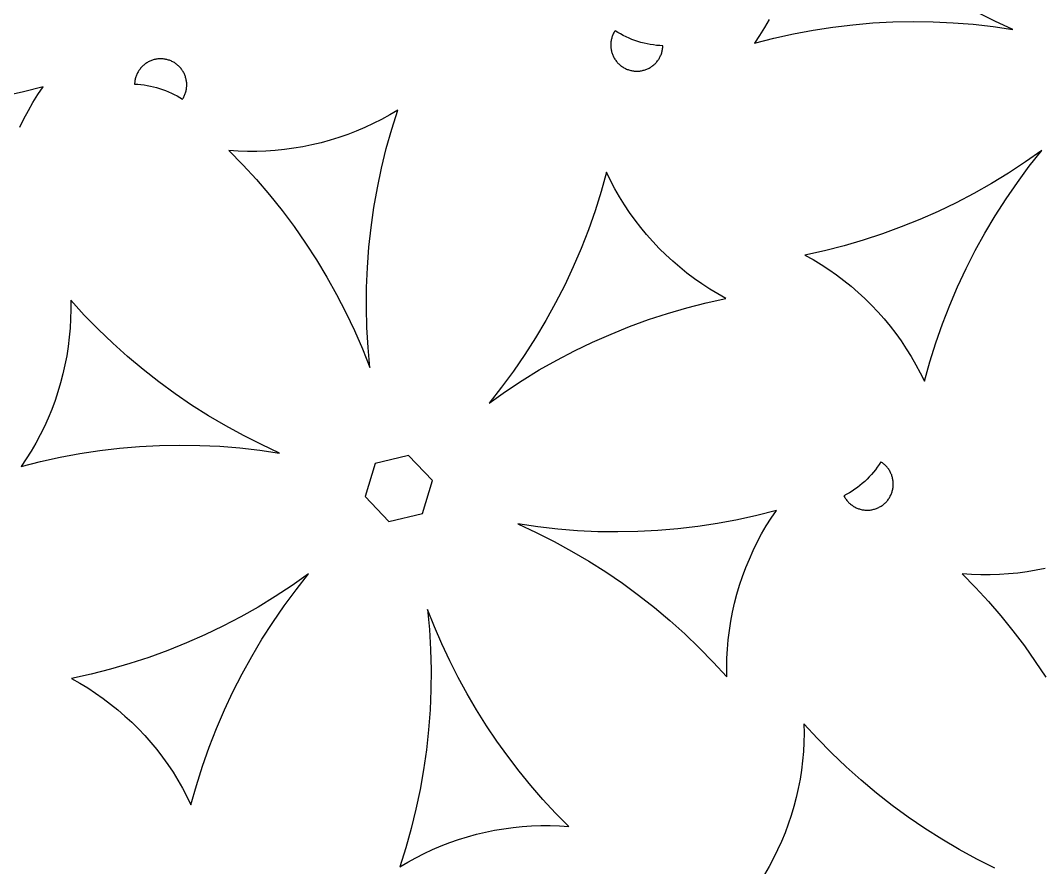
# Model space of a CAD drawing. Header units: millimetres. Extents: x 673 to 1358, y 599 to 1000.
# Drawn here: x 1140.5 to 1258, y 781.1 to 878.3 of the extents above; entities that cross this region are included whole.
import ezdxf

# ---------------------------------------------------------------- set-up
doc = ezdxf.new("R2010")
doc.units = ezdxf.units.MM
doc.layers.add('Layer 01', color=12, linetype='Continuous', true_color=0xde0000)

msp = doc.modelspace()

# ---------------------------------------------------------------- linework, layer by layer
at = {"layer": 'Layer 01'}
for p, q in [((1252.39, 878.22), (1250.33, 879.26)), ((1225.96, 877.48), (1225.4, 876.58)), ((1226.5, 878.4), (1225.96, 877.48)), ((1231.55, 877.18), (1233.82, 877.53)), ((1233.82, 877.53), (1236.11, 877.8)), ((1236.11, 877.8), (1238.41, 878)), ((1238.41, 878), (1240.71, 878.12)), ((1240.71, 878.12), (1243.01, 878.17)), ((1243.01, 878.17), (1245.31, 878.14)), ((1245.31, 878.14), (1247.61, 878.03)), ((1247.61, 878.03), (1249.91, 877.85)), ((1249.91, 877.85), (1252.2, 877.59)), ((1252.2, 877.59), (1254.48, 877.25)), ((1254.48, 877.25), (1252.39, 878.22)), ((1208.42, 876.26), (1208.39, 876.16)), ((1208.45, 876.36), (1208.42, 876.26)), ((1208.48, 876.46), (1208.45, 876.36)), ((1208.51, 876.56), (1208.48, 876.46)), ((1208.55, 876.65), (1208.51, 876.56)), ((1208.6, 876.75), (1208.55, 876.65)), ((1208.64, 876.84), (1208.6, 876.75)), ((1208.69, 876.93), (1208.64, 876.84)), ((1208.75, 877.02), (1208.69, 876.93)), ((1208.8, 877.11), (1208.75, 877.02)), ((1209.11, 876.92), (1208.8, 877.11)), ((1209.43, 876.74), (1209.11, 876.92)), ((1209.75, 876.57), (1209.43, 876.74)), ((1210.08, 876.41), (1209.75, 876.57)), ((1210.41, 876.26), (1210.08, 876.41)), ((1210.74, 876.12), (1210.41, 876.26)), ((1225.4, 876.58), (1224.8, 875.69)), ((1224.8, 875.69), (1227.03, 876.26)), ((1227.03, 876.26), (1229.28, 876.76)), ((1229.28, 876.76), (1231.55, 877.18)), ((1208.32, 875.75), (1208.31, 875.64)), ((1208.31, 875.64), (1208.31, 875.54)), ((1208.31, 875.54), (1208.31, 875.44)), ((1208.31, 875.44), (1208.31, 875.33)), ((1208.31, 875.33), (1208.32, 875.23)), ((1208.33, 875.85), (1208.32, 875.75)), ((1208.32, 875.23), (1208.33, 875.12)), ((1208.35, 875.96), (1208.33, 875.85)), ((1208.33, 875.12), (1208.34, 875.02)), ((1208.34, 875.02), (1208.36, 874.92)), ((1208.37, 876.06), (1208.35, 875.96)), ((1208.39, 876.16), (1208.37, 876.06)), ((1211.09, 875.99), (1210.74, 876.12)), ((1211.43, 875.88), (1211.09, 875.99)), ((1211.78, 875.77), (1211.43, 875.88)), ((1212.13, 875.68), (1211.78, 875.77)), ((1212.49, 875.6), (1212.13, 875.68)), ((1212.85, 875.53), (1212.49, 875.6)), ((1213.21, 875.48), (1212.85, 875.53)), ((1213.57, 875.43), (1213.21, 875.48)), ((1213.93, 875.4), (1213.57, 875.43)), ((1214.3, 875.38), (1213.93, 875.4)), ((1214.25, 874.96), (1214.27, 875.07)), ((1214.27, 875.07), (1214.28, 875.17)), ((1214.28, 875.17), (1214.29, 875.27)), ((1214.29, 875.27), (1214.3, 875.38)), ((1156.1, 873.84), (1156, 873.82)), ((1156.2, 873.86), (1156.1, 873.84)), ((1156.31, 873.87), (1156.2, 873.86)), ((1156.41, 873.88), (1156.31, 873.87)), ((1156.51, 873.89), (1156.41, 873.88)), ((1156.62, 873.89), (1156.51, 873.89)), ((1156.72, 873.89), (1156.62, 873.89)), ((1156.83, 873.88), (1156.72, 873.89)), ((1156.93, 873.88), (1156.83, 873.88)), ((1157.03, 873.86), (1156.93, 873.88)), ((1157.14, 873.85), (1157.03, 873.86)), ((1157.24, 873.83), (1157.14, 873.85)), ((1157.34, 873.81), (1157.24, 873.83)), ((1208.36, 874.92), (1208.38, 874.82)), ((1208.38, 874.82), (1208.41, 874.71)), ((1208.41, 874.71), (1208.43, 874.61)), ((1208.43, 874.61), (1208.47, 874.51)), ((1208.47, 874.51), (1208.5, 874.42)), ((1208.5, 874.42), (1208.54, 874.32)), ((1208.54, 874.32), (1208.58, 874.22)), ((1208.58, 874.22), (1208.63, 874.13)), ((1208.63, 874.13), (1208.67, 874.04)), ((1208.67, 874.04), (1208.72, 873.95)), ((1208.72, 873.95), (1208.78, 873.86)), ((1208.78, 873.86), (1208.84, 873.77)), ((1213.79, 873.81), (1213.85, 873.9)), ((1213.85, 873.9), (1213.9, 873.99)), ((1213.9, 873.99), (1213.95, 874.08)), ((1213.95, 874.08), (1214, 874.17)), ((1214, 874.17), (1214.04, 874.27)), ((1214.04, 874.27), (1214.08, 874.36)), ((1214.08, 874.36), (1214.12, 874.46)), ((1214.12, 874.46), (1214.16, 874.56)), ((1214.16, 874.56), (1214.18, 874.66)), ((1214.18, 874.66), (1214.21, 874.76)), ((1214.21, 874.76), (1214.23, 874.86)), ((1214.23, 874.86), (1214.25, 874.96)), ((1154.27, 872.72), (1154.21, 872.64)), ((1154.34, 872.81), (1154.27, 872.72)), ((1154.4, 872.89), (1154.34, 872.81)), ((1154.47, 872.96), (1154.4, 872.89)), ((1154.55, 873.04), (1154.47, 872.96)), ((1154.62, 873.11), (1154.55, 873.04)), ((1154.7, 873.18), (1154.62, 873.11)), ((1154.78, 873.24), (1154.7, 873.18)), ((1154.87, 873.31), (1154.78, 873.24)), ((1154.95, 873.37), (1154.87, 873.31)), ((1155.04, 873.42), (1154.95, 873.37)), ((1155.13, 873.48), (1155.04, 873.42)), ((1155.22, 873.53), (1155.13, 873.48)), ((1155.31, 873.58), (1155.22, 873.53)), ((1155.4, 873.62), (1155.31, 873.58)), ((1155.5, 873.66), (1155.4, 873.62)), ((1155.6, 873.7), (1155.5, 873.66)), ((1155.7, 873.74), (1155.6, 873.7)), ((1155.79, 873.77), (1155.7, 873.74)), ((1155.9, 873.8), (1155.79, 873.77)), ((1156, 873.82), (1155.9, 873.8)), ((1157.44, 873.78), (1157.34, 873.81)), ((1157.54, 873.75), (1157.44, 873.78)), ((1157.64, 873.72), (1157.54, 873.75)), ((1157.74, 873.68), (1157.64, 873.72)), ((1157.84, 873.64), (1157.74, 873.68)), ((1157.93, 873.6), (1157.84, 873.64)), ((1158.02, 873.55), (1157.93, 873.6)), ((1158.12, 873.5), (1158.02, 873.55)), ((1158.21, 873.45), (1158.12, 873.5)), ((1158.29, 873.39), (1158.21, 873.45)), ((1158.38, 873.33), (1158.29, 873.39)), ((1158.46, 873.27), (1158.38, 873.33)), ((1158.54, 873.21), (1158.46, 873.27)), ((1158.62, 873.14), (1158.54, 873.21)), ((1158.7, 873.07), (1158.62, 873.14)), ((1158.78, 873), (1158.7, 873.07)), ((1158.85, 872.92), (1158.78, 873)), ((1158.92, 872.84), (1158.85, 872.92)), ((1158.98, 872.76), (1158.92, 872.84)), ((1159.05, 872.68), (1158.98, 872.76)), ((1159.11, 872.59), (1159.05, 872.68)), ((1208.84, 873.77), (1208.9, 873.69)), ((1208.9, 873.69), (1208.96, 873.6)), ((1208.96, 873.6), (1209.03, 873.52)), ((1209.03, 873.52), (1209.1, 873.44)), ((1209.1, 873.44), (1209.17, 873.37)), ((1209.17, 873.37), (1209.24, 873.3)), ((1209.24, 873.3), (1209.32, 873.22)), ((1209.32, 873.22), (1209.4, 873.16)), ((1209.4, 873.16), (1209.48, 873.09)), ((1209.48, 873.09), (1209.56, 873.03)), ((1209.56, 873.03), (1209.65, 872.97)), ((1209.65, 872.97), (1209.74, 872.92)), ((1209.74, 872.92), (1209.83, 872.86)), ((1209.83, 872.86), (1209.92, 872.81)), ((1209.92, 872.81), (1210.01, 872.77)), ((1210.01, 872.77), (1210.11, 872.72)), ((1210.11, 872.72), (1210.21, 872.68)), ((1210.21, 872.68), (1210.3, 872.65)), ((1212.25, 872.63), (1212.35, 872.66)), ((1212.35, 872.66), (1212.44, 872.7)), ((1212.44, 872.7), (1212.54, 872.74)), ((1212.54, 872.74), (1212.63, 872.79)), ((1212.63, 872.79), (1212.73, 872.83)), ((1212.73, 872.83), (1212.82, 872.89)), ((1212.82, 872.89), (1212.91, 872.94)), ((1212.91, 872.94), (1212.99, 873)), ((1212.99, 873), (1213.08, 873.06)), ((1213.08, 873.06), (1213.16, 873.12)), ((1213.16, 873.12), (1213.24, 873.19)), ((1213.24, 873.19), (1213.32, 873.26)), ((1213.32, 873.26), (1213.4, 873.33)), ((1213.4, 873.33), (1213.47, 873.4)), ((1213.47, 873.4), (1213.54, 873.48)), ((1213.54, 873.48), (1213.61, 873.56)), ((1213.61, 873.56), (1213.67, 873.64)), ((1213.67, 873.64), (1213.74, 873.72)), ((1213.74, 873.72), (1213.79, 873.81)), ((1153.71, 871.5), (1153.69, 871.4)), ((1153.73, 871.6), (1153.71, 871.5)), ((1153.76, 871.71), (1153.73, 871.6)), ((1153.79, 871.81), (1153.76, 871.71)), ((1153.82, 871.9), (1153.79, 871.81)), ((1153.86, 872), (1153.82, 871.9)), ((1153.9, 872.1), (1153.86, 872)), ((1153.94, 872.19), (1153.9, 872.1)), ((1153.99, 872.29), (1153.94, 872.19)), ((1154.04, 872.38), (1153.99, 872.29)), ((1154.09, 872.47), (1154.04, 872.38)), ((1154.15, 872.56), (1154.09, 872.47)), ((1154.21, 872.64), (1154.15, 872.56)), ((1159.16, 872.51), (1159.11, 872.59)), ((1159.22, 872.42), (1159.16, 872.51)), ((1159.27, 872.33), (1159.22, 872.42)), ((1159.32, 872.24), (1159.27, 872.33)), ((1159.36, 872.14), (1159.32, 872.24)), ((1159.41, 872.05), (1159.36, 872.14)), ((1159.44, 871.95), (1159.41, 872.05)), ((1159.48, 871.85), (1159.44, 871.95)), ((1159.51, 871.75), (1159.48, 871.85)), ((1159.54, 871.65), (1159.51, 871.75)), ((1159.56, 871.55), (1159.54, 871.65)), ((1159.58, 871.45), (1159.56, 871.55)), ((1210.3, 872.65), (1210.4, 872.61)), ((1210.4, 872.61), (1210.5, 872.58)), ((1210.5, 872.58), (1210.6, 872.56)), ((1210.6, 872.56), (1210.7, 872.53)), ((1210.7, 872.53), (1210.81, 872.52)), ((1210.81, 872.52), (1210.91, 872.5)), ((1210.91, 872.5), (1211.01, 872.49)), ((1211.01, 872.49), (1211.12, 872.48)), ((1211.12, 872.48), (1211.22, 872.48)), ((1211.22, 872.48), (1211.33, 872.47)), ((1211.33, 872.47), (1211.43, 872.48)), ((1211.43, 872.48), (1211.53, 872.48)), ((1211.53, 872.48), (1211.64, 872.49)), ((1211.64, 872.49), (1211.74, 872.51)), ((1211.74, 872.51), (1211.84, 872.52)), ((1211.84, 872.52), (1211.95, 872.54)), ((1211.95, 872.54), (1212.05, 872.57)), ((1212.05, 872.57), (1212.15, 872.6)), ((1212.15, 872.6), (1212.25, 872.63)), ((1143.14, 870.67), (1140.91, 870.1)), ((1142.55, 869.79), (1143.14, 870.67)), ((1153.66, 871.19), (1153.65, 871.09)), ((1153.65, 871.09), (1153.65, 870.99)), ((1153.65, 870.99), (1154.01, 870.97)), ((1153.67, 871.3), (1153.66, 871.19)), ((1153.69, 871.4), (1153.67, 871.3)), ((1154.01, 870.97), (1154.38, 870.93)), ((1154.38, 870.93), (1154.74, 870.89)), ((1154.74, 870.89), (1155.1, 870.83)), ((1155.1, 870.83), (1155.46, 870.76)), ((1155.46, 870.76), (1155.81, 870.68)), ((1155.81, 870.68), (1156.16, 870.59)), ((1156.16, 870.59), (1156.51, 870.49)), ((1156.51, 870.49), (1156.86, 870.37)), ((1156.86, 870.37), (1157.2, 870.25)), ((1159.55, 870.2), (1159.58, 870.31)), ((1159.6, 871.34), (1159.58, 871.45)), ((1159.58, 870.31), (1159.59, 870.41)), ((1159.59, 870.41), (1159.61, 870.51)), ((1159.62, 871.24), (1159.6, 871.34)), ((1159.61, 870.51), (1159.62, 870.62)), ((1159.63, 871.14), (1159.62, 871.24)), ((1159.62, 870.62), (1159.63, 870.72)), ((1159.63, 871.03), (1159.63, 871.14)), ((1159.63, 870.93), (1159.63, 871.03)), ((1159.63, 870.82), (1159.63, 870.93)), ((1159.63, 870.72), (1159.63, 870.82)), ((1140.91, 870.1), (1138.66, 869.6)), ((1141.98, 868.88), (1142.55, 869.79)), ((1157.2, 870.25), (1157.54, 870.11)), ((1157.54, 870.11), (1157.87, 869.96)), ((1157.87, 869.96), (1158.2, 869.8)), ((1158.2, 869.8), (1158.52, 869.63)), ((1158.52, 869.63), (1158.83, 869.44)), ((1158.83, 869.44), (1159.14, 869.25)), ((1159.14, 869.25), (1159.2, 869.34)), ((1159.2, 869.34), (1159.25, 869.43)), ((1159.25, 869.43), (1159.3, 869.52)), ((1159.3, 869.52), (1159.35, 869.61)), ((1159.35, 869.61), (1159.39, 869.71)), ((1159.39, 869.71), (1159.43, 869.81)), ((1159.43, 869.81), (1159.47, 869.9)), ((1159.47, 869.9), (1159.5, 870)), ((1159.5, 870), (1159.53, 870.1)), ((1159.53, 870.1), (1159.55, 870.2)), ((1140.94, 867.02), (1141.45, 867.96)), ((1141.45, 867.96), (1141.98, 868.88)), ((1183.86, 868), (1182.94, 867.46)), ((1183.16, 865.81), (1183.86, 868)), ((1140.47, 866.06), (1140.94, 867.02)), ((1182, 866.94), (1181.05, 866.46)), ((1182.94, 867.46), (1182, 866.94)), ((1180.09, 866.01), (1179.1, 865.59)), ((1181.05, 866.46), (1180.09, 866.01)), ((1182.54, 863.59), (1183.16, 865.81)), ((1176.08, 864.54), (1175.05, 864.26)), ((1177.1, 864.86), (1176.08, 864.54)), ((1178.11, 865.21), (1177.1, 864.86)), ((1179.1, 865.59), (1178.11, 865.21)), ((1164.47, 863.38), (1166.08, 861.73)), ((1165.53, 863.31), (1164.47, 863.38)), ((1166.6, 863.27), (1165.53, 863.31)), ((1167.67, 863.27), (1166.6, 863.27)), ((1168.73, 863.3), (1167.67, 863.27)), ((1169.8, 863.37), (1168.73, 863.3)), ((1170.86, 863.48), (1169.8, 863.37)), ((1171.92, 863.62), (1170.86, 863.48)), ((1172.97, 863.8), (1171.92, 863.62)), ((1174.01, 864.01), (1172.97, 863.8)), ((1175.05, 864.26), (1174.01, 864.01)), ((1181.99, 861.35), (1182.54, 863.59)), ((1257.79, 863.37), (1255.91, 862.05)), ((1256.36, 861.57), (1257.79, 863.37)), ((1166.08, 861.73), (1167.63, 860.03)), ((1181.52, 859.1), (1181.99, 861.35)), ((1255.91, 862.05), (1253.98, 860.78)), ((1254.99, 859.71), (1256.36, 861.57)), ((1167.63, 860.03), (1169.13, 858.28)), ((1207.82, 860.87), (1207.2, 858.65)), ((1208.29, 859.91), (1207.82, 860.87)), ((1208.79, 858.97), (1208.29, 859.91)), ((1253.98, 860.78), (1252.02, 859.58)), ((1181.12, 856.83), (1181.52, 859.1)), ((1207.2, 858.65), (1206.51, 856.46)), ((1209.32, 858.04), (1208.79, 858.97)), ((1252.02, 859.58), (1250.01, 858.45)), ((1253.69, 857.82), (1254.99, 859.71)), ((1169.13, 858.28), (1170.57, 856.49)), ((1209.89, 857.14), (1209.32, 858.04)), ((1250.01, 858.45), (1247.97, 857.38)), ((1252.44, 855.88), (1253.69, 857.82)), ((1170.57, 856.49), (1171.95, 854.64)), ((1180.8, 854.55), (1181.12, 856.83)), ((1206.51, 856.46), (1205.74, 854.28)), ((1210.48, 856.25), (1209.89, 857.14)), ((1211.1, 855.38), (1210.48, 856.25)), ((1245.89, 856.38), (1243.79, 855.45)), ((1247.97, 857.38), (1245.89, 856.38)), ((1211.76, 854.54), (1211.1, 855.38)), ((1243.79, 855.45), (1241.65, 854.59)), ((1251.27, 853.9), (1252.44, 855.88)), ((1171.95, 854.64), (1173.27, 852.75)), ((1180.55, 852.26), (1180.8, 854.55)), ((1205.74, 854.28), (1204.9, 852.14)), ((1212.43, 853.72), (1211.76, 854.54)), ((1241.65, 854.59), (1239.49, 853.8)), ((1250.15, 851.88), (1251.27, 853.9)), ((1173.27, 852.75), (1174.52, 850.82)), ((1213.14, 852.92), (1212.43, 853.72)), ((1213.88, 852.14), (1213.14, 852.92)), ((1237.3, 853.08), (1235.09, 852.44)), ((1239.49, 853.8), (1237.3, 853.08)), ((1180.38, 849.96), (1180.55, 852.26)), ((1204.9, 852.14), (1204, 850.02)), ((1214.63, 851.39), (1213.88, 852.14)), ((1232.85, 851.87), (1230.61, 851.37)), ((1235.09, 852.44), (1232.85, 851.87)), ((1249.11, 849.83), (1250.15, 851.88)), ((1174.52, 850.82), (1175.72, 848.85)), ((1215.42, 850.67), (1214.63, 851.39)), ((1216.23, 849.97), (1215.42, 850.67)), ((1230.61, 851.37), (1231.54, 850.85)), ((1231.54, 850.85), (1232.45, 850.3)), ((1180.28, 847.66), (1180.38, 849.96)), ((1204, 850.02), (1203.02, 847.93)), ((1217.06, 849.3), (1216.23, 849.97)), ((1217.91, 848.66), (1217.06, 849.3)), ((1232.45, 850.3), (1233.34, 849.71)), ((1233.34, 849.71), (1234.22, 849.1)), ((1248.13, 847.74), (1249.11, 849.83)), ((1175.72, 848.85), (1176.84, 846.84)), ((1218.78, 848.05), (1217.91, 848.66)), ((1219.68, 847.47), (1218.78, 848.05)), ((1234.22, 849.1), (1235.07, 848.46)), ((1235.07, 848.46), (1235.9, 847.79)), ((1176.84, 846.84), (1177.9, 844.79)), ((1180.26, 845.36), (1180.28, 847.66)), ((1203.02, 847.93), (1201.97, 845.88)), ((1220.59, 846.91), (1219.68, 847.47)), ((1221.52, 846.39), (1220.59, 846.91)), ((1235.9, 847.79), (1236.71, 847.09)), ((1236.71, 847.09), (1237.49, 846.37)), ((1247.22, 845.62), (1248.13, 847.74)), ((1147.86, 844.49), (1146.31, 846.19)), ((1146.31, 846.19), (1146.32, 845.12)), ((1201.97, 845.88), (1200.86, 843.86)), ((1217.04, 845.32), (1219.27, 845.89)), ((1219.27, 845.89), (1221.52, 846.39)), ((1237.49, 846.37), (1238.25, 845.62)), ((1146.32, 845.12), (1146.3, 844.06)), ((1149.47, 842.85), (1147.86, 844.49)), ((1177.9, 844.79), (1178.89, 842.71)), ((1180.32, 843.05), (1180.26, 845.36)), ((1212.64, 843.96), (1214.83, 844.68)), ((1214.83, 844.68), (1217.04, 845.32)), ((1238.25, 845.62), (1238.99, 844.84)), ((1238.99, 844.84), (1239.69, 844.04)), ((1246.39, 843.48), (1247.22, 845.62)), ((1146.3, 844.06), (1146.24, 842.99)), ((1200.86, 843.86), (1199.68, 841.88)), ((1210.48, 843.17), (1212.64, 843.96)), ((1239.69, 844.04), (1240.37, 843.22)), ((1245.62, 841.31), (1246.39, 843.48)), ((1146.24, 842.99), (1146.15, 841.93)), ((1151.14, 841.25), (1149.47, 842.85)), ((1178.89, 842.71), (1179.81, 840.6)), ((1180.45, 840.75), (1180.32, 843.05)), ((1206.23, 841.38), (1208.34, 842.31)), ((1208.34, 842.31), (1210.48, 843.17)), ((1240.37, 843.22), (1241.02, 842.38)), ((1241.02, 842.38), (1241.65, 841.51)), ((1146.15, 841.93), (1146.02, 840.87)), ((1152.85, 839.72), (1151.14, 841.25)), ((1199.68, 841.88), (1198.44, 839.94)), ((1204.16, 840.38), (1206.23, 841.38)), ((1241.65, 841.51), (1242.24, 840.62)), ((1244.93, 839.11), (1245.62, 841.31)), ((1145.85, 839.82), (1145.65, 838.77)), ((1146.02, 840.87), (1145.85, 839.82)), ((1179.81, 840.6), (1180.66, 838.46)), ((1180.66, 838.46), (1180.45, 840.75)), ((1198.44, 839.94), (1197.13, 838.05)), ((1202.12, 839.31), (1204.16, 840.38)), ((1242.24, 840.62), (1242.8, 839.72)), ((1145.65, 838.77), (1145.42, 837.73)), ((1154.62, 838.24), (1152.85, 839.72)), ((1200.11, 838.18), (1202.12, 839.31)), ((1242.8, 839.72), (1243.34, 838.79)), ((1243.34, 838.79), (1243.84, 837.85)), ((1244.31, 836.89), (1244.93, 839.11)), ((1145.42, 837.73), (1145.15, 836.69)), ((1156.43, 836.82), (1154.62, 838.24)), ((1197.13, 838.05), (1195.77, 836.19)), ((1198.15, 836.98), (1200.11, 838.18)), ((1243.84, 837.85), (1244.31, 836.89)), ((1145.15, 836.69), (1144.84, 835.67)), ((1158.29, 835.46), (1156.43, 836.82)), ((1196.22, 835.71), (1198.15, 836.98)), ((1144.84, 835.67), (1144.51, 834.66)), ((1160.19, 834.16), (1158.29, 835.46)), ((1195.77, 836.19), (1194.34, 834.39)), ((1194.34, 834.39), (1196.22, 835.71)), ((1144.51, 834.66), (1144.13, 833.66)), ((1162.14, 832.93), (1160.19, 834.16)), ((1144.13, 833.66), (1143.73, 832.67)), ((1164.12, 831.76), (1162.14, 832.93)), ((1143.29, 831.7), (1142.82, 830.74)), ((1143.73, 832.67), (1143.29, 831.7)), ((1166.15, 830.65), (1164.12, 831.76)), ((1142.82, 830.74), (1142.31, 829.8)), ((1168.2, 829.62), (1166.15, 830.65)), ((1142.31, 829.8), (1141.78, 828.88)), ((1149.64, 828.93), (1151.93, 829.2)), ((1151.93, 829.2), (1154.22, 829.4)), ((1154.22, 829.4), (1156.52, 829.52)), ((1156.52, 829.52), (1158.83, 829.56)), ((1158.83, 829.56), (1161.13, 829.53)), ((1161.13, 829.53), (1163.43, 829.43)), ((1163.43, 829.43), (1165.73, 829.24)), ((1165.73, 829.24), (1168.01, 828.98)), ((1170.29, 828.65), (1168.2, 829.62)), ((1141.78, 828.88), (1141.21, 827.97)), ((1142.85, 827.66), (1145.1, 828.16)), ((1145.1, 828.16), (1147.36, 828.58)), ((1147.36, 828.58), (1149.64, 828.93)), ((1168.01, 828.98), (1170.29, 828.65)), ((1183.97, 828.11), (1181.25, 827.46)), ((1185.1, 828.38), (1183.97, 828.11)), ((1187.83, 825.5), (1185.1, 828.38)), ((1141.21, 827.97), (1140.62, 827.09)), ((1140.62, 827.09), (1142.85, 827.66)), ((1181.25, 827.46), (1180.11, 823.66)), ((1238.91, 827.03), (1238.7, 826.74)), ((1239.12, 827.33), (1238.91, 827.03)), ((1239.32, 827.64), (1239.12, 827.33)), ((1239.41, 827.58), (1239.32, 827.64)), ((1239.5, 827.52), (1239.41, 827.58)), ((1239.58, 827.46), (1239.5, 827.52)), ((1239.66, 827.39), (1239.58, 827.46)), ((1239.74, 827.32), (1239.66, 827.39)), ((1239.82, 827.25), (1239.74, 827.32)), ((1239.89, 827.18), (1239.82, 827.25)), ((1239.96, 827.1), (1239.89, 827.18)), ((1240.03, 827.03), (1239.96, 827.1)), ((1240.1, 826.95), (1240.03, 827.03)), ((1240.16, 826.86), (1240.1, 826.95)), ((1240.22, 826.78), (1240.16, 826.86)), ((1237.98, 825.91), (1237.73, 825.65)), ((1238.23, 826.18), (1237.98, 825.91)), ((1238.47, 826.46), (1238.23, 826.18)), ((1238.7, 826.74), (1238.47, 826.46)), ((1240.28, 826.69), (1240.22, 826.78)), ((1240.33, 826.6), (1240.28, 826.69)), ((1240.38, 826.51), (1240.33, 826.6)), ((1240.43, 826.42), (1240.38, 826.51)), ((1240.48, 826.32), (1240.43, 826.42)), ((1240.52, 826.23), (1240.48, 826.32)), ((1240.56, 826.13), (1240.52, 826.23)), ((1240.59, 826.03), (1240.56, 826.13)), ((1240.62, 825.93), (1240.59, 826.03)), ((1240.65, 825.83), (1240.62, 825.93)), ((1240.67, 825.73), (1240.65, 825.83)), ((1240.69, 825.63), (1240.67, 825.73)), ((1186.7, 821.7), (1187.83, 825.5)), ((1236.62, 824.71), (1236.32, 824.49)), ((1236.91, 824.93), (1236.62, 824.71)), ((1237.19, 825.16), (1236.91, 824.93)), ((1237.46, 825.4), (1237.19, 825.16)), ((1237.73, 825.65), (1237.46, 825.4)), ((1240.68, 824.49), (1240.7, 824.59)), ((1240.71, 825.52), (1240.69, 825.63)), ((1240.7, 824.59), (1240.72, 824.69)), ((1240.72, 825.42), (1240.71, 825.52)), ((1240.73, 825.32), (1240.72, 825.42)), ((1240.72, 824.69), (1240.73, 824.8)), ((1240.74, 825.21), (1240.73, 825.32)), ((1240.73, 824.8), (1240.74, 824.9)), ((1240.74, 825.11), (1240.74, 825.21)), ((1240.74, 825), (1240.74, 825.11)), ((1240.74, 824.9), (1240.74, 825)), ((1180.11, 823.66), (1182.84, 820.78)), ((1235.4, 823.92), (1235.07, 823.74)), ((1235.07, 823.74), (1235.12, 823.65)), ((1235.12, 823.65), (1235.17, 823.56)), ((1235.17, 823.56), (1235.23, 823.47)), ((1235.23, 823.47), (1235.29, 823.39)), ((1235.29, 823.39), (1235.35, 823.3)), ((1235.71, 824.1), (1235.4, 823.92)), ((1236.02, 824.29), (1235.71, 824.1)), ((1236.32, 824.49), (1236.02, 824.29)), ((1240.12, 823.26), (1240.19, 823.35)), ((1240.19, 823.35), (1240.24, 823.43)), ((1240.24, 823.43), (1240.3, 823.52)), ((1240.3, 823.52), (1240.35, 823.61)), ((1240.35, 823.61), (1240.4, 823.7)), ((1240.4, 823.7), (1240.45, 823.8)), ((1240.45, 823.8), (1240.49, 823.89)), ((1240.49, 823.89), (1240.53, 823.99)), ((1240.53, 823.99), (1240.57, 824.09)), ((1240.57, 824.09), (1240.6, 824.18)), ((1240.6, 824.18), (1240.63, 824.28)), ((1240.63, 824.28), (1240.66, 824.39)), ((1240.66, 824.39), (1240.68, 824.49)), ((1235.35, 823.3), (1235.41, 823.22)), ((1235.41, 823.22), (1235.48, 823.14)), ((1235.48, 823.14), (1235.55, 823.06)), ((1235.55, 823.06), (1235.62, 822.99)), ((1235.62, 822.99), (1235.69, 822.91)), ((1235.69, 822.91), (1235.77, 822.84)), ((1235.77, 822.84), (1235.85, 822.77)), ((1235.85, 822.77), (1235.93, 822.71)), ((1235.93, 822.71), (1236.02, 822.65)), ((1236.02, 822.65), (1236.1, 822.59)), ((1236.1, 822.59), (1236.19, 822.53)), ((1236.19, 822.53), (1236.28, 822.48)), ((1236.28, 822.48), (1236.37, 822.43)), ((1236.37, 822.43), (1236.47, 822.38)), ((1236.47, 822.38), (1236.56, 822.34)), ((1236.56, 822.34), (1236.66, 822.3)), ((1236.66, 822.3), (1236.76, 822.26)), ((1236.76, 822.26), (1236.85, 822.23)), ((1236.85, 822.23), (1236.95, 822.2)), ((1236.95, 822.2), (1237.06, 822.18)), ((1237.06, 822.18), (1237.16, 822.15)), ((1237.16, 822.15), (1237.26, 822.14)), ((1238.3, 822.15), (1238.4, 822.17)), ((1238.4, 822.17), (1238.5, 822.19)), ((1238.5, 822.19), (1238.6, 822.22)), ((1238.6, 822.22), (1238.7, 822.25)), ((1238.7, 822.25), (1238.8, 822.28)), ((1238.8, 822.28), (1238.9, 822.32)), ((1238.9, 822.32), (1238.99, 822.36)), ((1238.99, 822.36), (1239.09, 822.41)), ((1239.09, 822.41), (1239.18, 822.46)), ((1239.18, 822.46), (1239.27, 822.51)), ((1239.27, 822.51), (1239.36, 822.56)), ((1239.36, 822.56), (1239.45, 822.62)), ((1239.45, 822.62), (1239.53, 822.68)), ((1239.53, 822.68), (1239.61, 822.75)), ((1239.61, 822.75), (1239.69, 822.81)), ((1239.69, 822.81), (1239.77, 822.88)), ((1239.77, 822.88), (1239.85, 822.95)), ((1239.85, 822.95), (1239.92, 823.03)), ((1239.92, 823.03), (1239.99, 823.1)), ((1239.99, 823.1), (1240.06, 823.18)), ((1240.06, 823.18), (1240.12, 823.26)), ((1182.84, 820.78), (1186.7, 821.7)), ((1222.85, 821), (1220.58, 820.58)), ((1225.09, 821.5), (1222.85, 821)), ((1227.33, 822.07), (1225.09, 821.5)), ((1226.16, 820.28), (1226.73, 821.18)), ((1226.73, 821.18), (1227.33, 822.07)), ((1237.26, 822.14), (1237.36, 822.12)), ((1237.36, 822.12), (1237.47, 822.11)), ((1237.47, 822.11), (1237.57, 822.1)), ((1237.57, 822.1), (1237.67, 822.1)), ((1237.67, 822.1), (1237.78, 822.1)), ((1237.78, 822.1), (1237.88, 822.1)), ((1237.88, 822.1), (1237.99, 822.1)), ((1237.99, 822.1), (1238.09, 822.11)), ((1238.09, 822.11), (1238.19, 822.13)), ((1238.19, 822.13), (1238.3, 822.15)), ((1199.93, 820.17), (1197.65, 820.51)), ((1197.65, 820.51), (1199.74, 819.54)), ((1202.22, 819.91), (1199.93, 820.17)), ((1204.51, 819.73), (1202.22, 819.91)), ((1216.02, 819.96), (1213.72, 819.76)), ((1218.3, 820.23), (1216.02, 819.96)), ((1220.58, 820.58), (1218.3, 820.23)), ((1225.63, 819.36), (1226.16, 820.28)), ((1199.74, 819.54), (1201.8, 818.5)), ((1206.82, 819.62), (1204.51, 819.73)), ((1209.12, 819.59), (1206.82, 819.62)), ((1211.42, 819.64), (1209.12, 819.59)), ((1213.72, 819.76), (1211.42, 819.64)), ((1225.13, 818.42), (1225.63, 819.36)), ((1201.8, 818.5), (1203.82, 817.4)), ((1224.22, 816.48), (1224.66, 817.46)), ((1224.66, 817.46), (1225.13, 818.42)), ((1203.82, 817.4), (1205.8, 816.23)), ((1223.81, 815.5), (1224.22, 816.48)), ((1205.8, 816.23), (1207.75, 815)), ((1223.44, 814.5), (1223.81, 815.5)), ((1257.15, 815.19), (1256.1, 815.02)), ((1258.2, 815.41), (1257.15, 815.19)), ((1173.61, 814.77), (1171.72, 813.44)), ((1172.18, 812.97), (1173.61, 814.77)), ((1207.75, 815), (1209.65, 813.7)), ((1223.1, 813.49), (1223.44, 814.5)), ((1249.72, 814.7), (1248.65, 814.77)), ((1248.65, 814.77), (1250.18, 813.21)), ((1250.78, 814.66), (1249.72, 814.7)), ((1251.85, 814.66), (1250.78, 814.66)), ((1252.92, 814.7), (1251.85, 814.66)), ((1253.98, 814.77), (1252.92, 814.7)), ((1255.04, 814.87), (1253.98, 814.77)), ((1256.1, 815.02), (1255.04, 814.87)), ((1171.72, 813.44), (1169.8, 812.18)), ((1170.81, 811.12), (1172.18, 812.97)), ((1209.65, 813.7), (1211.51, 812.34)), ((1222.79, 812.46), (1223.1, 813.49)), ((1250.18, 813.21), (1251.66, 811.61)), ((1169.8, 812.18), (1167.83, 810.98)), ((1211.51, 812.34), (1213.33, 810.92)), ((1222.52, 811.43), (1222.79, 812.46)), ((1251.66, 811.61), (1253.09, 809.95)), ((1167.83, 810.98), (1165.83, 809.84)), ((1169.51, 809.22), (1170.81, 811.12)), ((1188.07, 808.71), (1187.28, 810.7)), ((1187.28, 810.7), (1187.49, 808.4)), ((1213.33, 810.92), (1215.09, 809.44)), ((1222.29, 810.39), (1222.52, 811.43)), ((1165.83, 809.84), (1163.79, 808.78)), ((1215.09, 809.44), (1216.81, 807.9)), ((1221.93, 808.29), (1222.09, 809.34)), ((1222.09, 809.34), (1222.29, 810.39)), ((1253.09, 809.95), (1254.46, 808.26)), ((1163.79, 808.78), (1161.71, 807.78)), ((1168.27, 807.29), (1169.51, 809.22)), ((1187.49, 808.4), (1187.62, 806.09)), ((1188.92, 806.74), (1188.07, 808.71)), ((1221.8, 807.23), (1221.93, 808.29)), ((1254.46, 808.26), (1255.79, 806.52)), ((1161.71, 807.78), (1159.6, 806.85)), ((1167.09, 805.31), (1168.27, 807.29)), ((1216.81, 807.9), (1218.47, 806.31)), ((1221.7, 806.16), (1221.8, 807.23)), ((1157.47, 805.99), (1155.3, 805.2)), ((1159.6, 806.85), (1157.47, 805.99)), ((1187.62, 806.09), (1187.68, 803.78)), ((1189.83, 804.8), (1188.92, 806.74)), ((1218.47, 806.31), (1220.08, 804.66)), ((1221.65, 805.1), (1221.7, 806.16)), ((1255.79, 806.52), (1257.05, 804.74)), ((1155.3, 805.2), (1153.11, 804.48)), ((1165.98, 803.3), (1167.09, 805.31)), ((1190.8, 802.89), (1189.83, 804.8)), ((1220.08, 804.66), (1221.64, 802.97)), ((1221.62, 804.03), (1221.65, 805.1)), ((1257.05, 804.74), (1258.26, 802.92)), ((1150.9, 803.83), (1148.67, 803.26)), ((1153.11, 804.48), (1150.9, 803.83)), ((1187.68, 803.78), (1187.66, 801.48)), ((1221.64, 802.97), (1221.62, 804.03)), ((1148.67, 803.26), (1146.42, 802.77)), ((1146.42, 802.77), (1147.36, 802.24)), ((1147.36, 802.24), (1148.27, 801.69)), ((1164.94, 801.25), (1165.98, 803.3)), ((1191.82, 801.02), (1190.8, 802.89)), ((1148.27, 801.69), (1149.17, 801.1)), ((1149.17, 801.1), (1150.05, 800.49)), ((1163.96, 799.17), (1164.94, 801.25)), ((1187.66, 801.48), (1187.56, 799.17)), ((1192.91, 799.17), (1191.82, 801.02)), ((1150.05, 800.49), (1150.9, 799.84)), ((1150.9, 799.84), (1151.74, 799.17)), ((1151.74, 799.17), (1152.54, 798.47)), ((1163.05, 797.05), (1163.96, 799.17)), ((1187.56, 799.17), (1187.39, 796.88)), ((1194.04, 797.36), (1192.91, 799.17)), ((1152.54, 798.47), (1153.32, 797.75)), ((1153.32, 797.75), (1154.08, 797)), ((1232.05, 795.89), (1230.49, 797.59)), ((1230.49, 797.59), (1230.5, 796.52)), ((1154.08, 797), (1154.81, 796.23)), ((1162.21, 794.89), (1163.05, 797.05)), ((1187.39, 796.88), (1187.14, 794.59)), ((1195.24, 795.59), (1194.04, 797.36)), ((1230.5, 796.52), (1230.48, 795.45)), ((1154.81, 796.23), (1155.52, 795.43)), ((1155.52, 795.43), (1156.2, 794.61)), ((1196.48, 793.85), (1195.24, 795.59)), ((1230.48, 795.45), (1230.43, 794.39)), ((1233.66, 794.24), (1232.05, 795.89)), ((1156.2, 794.61), (1156.85, 793.76)), ((1161.44, 792.72), (1162.21, 794.89)), ((1187.14, 794.59), (1186.82, 792.31)), ((1230.43, 794.39), (1230.33, 793.33)), ((1235.32, 792.65), (1233.66, 794.24)), ((1156.85, 793.76), (1157.47, 792.9)), ((1157.47, 792.9), (1158.06, 792.01)), ((1197.78, 792.15), (1196.48, 793.85)), ((1230.33, 793.33), (1230.2, 792.27)), ((1158.06, 792.01), (1158.62, 791.11)), ((1160.75, 790.51), (1161.44, 792.72)), ((1186.82, 792.31), (1186.42, 790.05)), ((1199.13, 790.49), (1197.78, 792.15)), ((1230.2, 792.27), (1230.04, 791.21)), ((1237.04, 791.11), (1235.32, 792.65)), ((1158.62, 791.11), (1159.15, 790.18)), ((1160.12, 788.29), (1160.75, 790.51)), ((1200.53, 788.88), (1199.13, 790.49)), ((1230.04, 791.21), (1229.84, 790.16)), ((1238.8, 789.63), (1237.04, 791.11)), ((1159.15, 790.18), (1159.65, 789.24)), ((1186.42, 790.05), (1185.95, 787.79)), ((1229.84, 790.16), (1229.6, 789.12)), ((1240.62, 788.21), (1238.8, 789.63)), ((1159.65, 789.24), (1160.12, 788.29)), ((1201.98, 787.31), (1200.53, 788.88)), ((1229.33, 788.09), (1229.03, 787.07)), ((1229.6, 789.12), (1229.33, 788.09)), ((1242.47, 786.85), (1240.62, 788.21)), ((1185.95, 787.79), (1185.4, 785.56)), ((1203.48, 785.78), (1201.98, 787.31)), ((1229.03, 787.07), (1228.69, 786.05)), ((1197.09, 785.68), (1198.15, 785.79)), ((1198.15, 785.79), (1199.21, 785.86)), ((1199.21, 785.86), (1200.28, 785.89)), ((1200.28, 785.89), (1201.35, 785.89)), ((1201.35, 785.89), (1202.41, 785.85)), ((1202.41, 785.85), (1203.48, 785.78)), ((1228.69, 786.05), (1228.32, 785.05)), ((1244.38, 785.56), (1242.47, 786.85)), ((1185.4, 785.56), (1184.78, 783.35)), ((1190.84, 784.3), (1191.86, 784.62)), ((1191.86, 784.62), (1192.89, 784.9)), ((1192.89, 784.9), (1193.93, 785.15)), ((1193.93, 785.15), (1194.98, 785.36)), ((1194.98, 785.36), (1196.03, 785.54)), ((1196.03, 785.54), (1197.09, 785.68)), ((1228.32, 785.05), (1227.91, 784.07)), ((1246.32, 784.32), (1244.38, 785.56)), ((1187.86, 783.15), (1188.84, 783.56)), ((1188.84, 783.56), (1189.84, 783.95)), ((1189.84, 783.95), (1190.84, 784.3)), ((1227.91, 784.07), (1227.47, 783.1)), ((1248.31, 783.15), (1246.32, 784.32)), ((1184.78, 783.35), (1184.09, 781.15)), ((1185.94, 782.21), (1186.89, 782.7)), ((1186.89, 782.7), (1187.86, 783.15)), ((1227.47, 783.1), (1227, 782.14)), ((1250.33, 782.05), (1248.31, 783.15)), ((1184.09, 781.15), (1185, 781.7)), ((1185, 781.7), (1185.94, 782.21)), ((1226.5, 781.2), (1225.96, 780.27)), ((1227, 782.14), (1226.5, 781.2)), ((1252.39, 781.01), (1250.33, 782.05))]:
    msp.add_line(p, q, dxfattribs=at)

doc.saveas('drawing.dxf')
